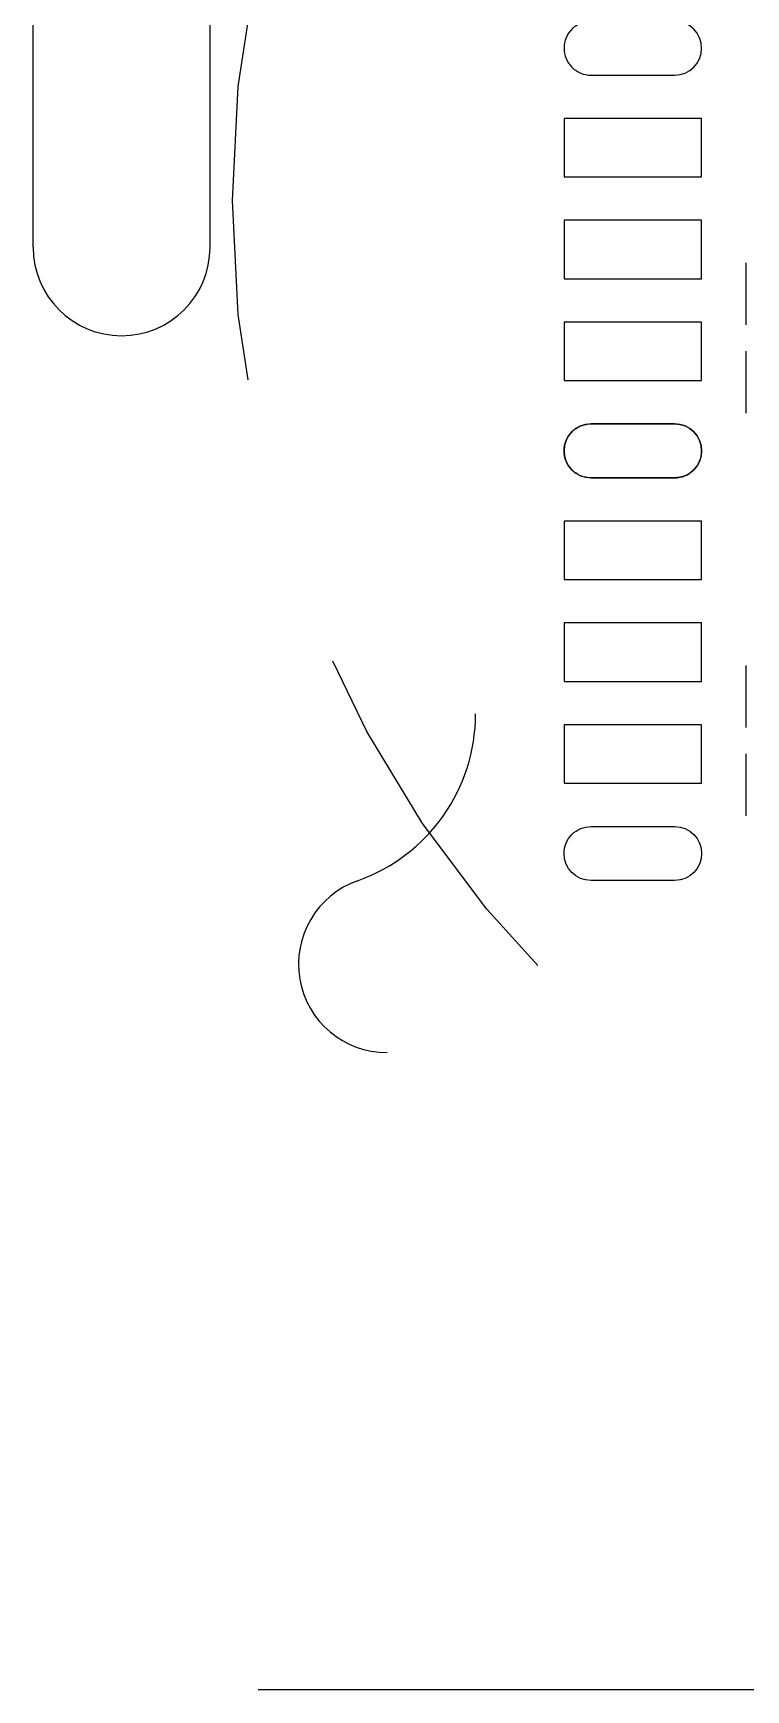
# Model space of a CAD drawing. Header units: millimetres. Extents: x -1.93 to 4.89, y -2.06 to 2.17.
# Drawn here: x -1.929 to -1.687, y -2.058 to -1.496 of the extents above; entities that cross this region are included whole.
import ezdxf

# ---------------------------------------------------------------- set-up
doc = ezdxf.new("R2010")
doc.units = ezdxf.units.MM
doc.header["$LTSCALE"] = 0.5
doc.linetypes.add('HIDDEN', pattern=[0.375, 0.25, -0.125])
doc.layers.add('1D', color=4, linetype='Continuous')
doc.layers.add('BTM', color=7, linetype='HIDDEN')

msp = doc.modelspace()

# ---------------------------------------------------------------- linework, layer by layer
for p, q in [((-1.92900000000003, -1.568987186262204), (-1.92900000000003, -1.149012813746906)), ((-1.869000000000028, -1.568987186262204), (-1.869000000000028, -1.149012813746906)), ((1.904819999994628, -2.058000000007708), (-1.852699368802631, -2.058000000007708))]:
    msp.add_line(p, q)
at = {"ltscale": 0.03}
for points in [[(-1.71149999999551, -1.492350000005983), (-1.739849999999989, -1.492350000005983, 0.4142135623730951), (-1.749000000000023, -1.501500000005989), (-1.749000000000023, -1.501500000005989, 0.4142135623730951), (-1.739849999999989, -1.510650000005981), (-1.71149999999551, -1.510650000005981, 0.4142135623730951), (-1.702349999995475, -1.501500000005989), (-1.702349999995475, -1.501500000005989, 0.4142135623730951)], [(-1.71149999999551, -1.628850000005981), (-1.739849999999989, -1.628850000005981, 0.4142135623730951), (-1.749000000000023, -1.638000000005986), (-1.749000000000023, -1.638000000005986, 0.4142135623730951), (-1.739849999999989, -1.647150000005993), (-1.71149999999551, -1.647150000005993, 0.4142135623730951), (-1.702349999995475, -1.638000000005986), (-1.702349999995475, -1.638000000005986, 0.4142135623730951)], [(-1.71149999999551, -1.647150000005993), (-1.739849999999989, -1.647150000005993, -0.4142135623730951), (-1.749000000000023, -1.638000000005916), (-1.749000000000023, -1.638000000005916, -0.4142135623730951), (-1.739849999999989, -1.628850000005981), (-1.71149999999551, -1.628850000005981, -0.4142135623730951), (-1.702349999995475, -1.638000000005916), (-1.702349999995475, -1.638000000005916, -0.4142135623730951)], [(-1.71149999999551, -1.78365000000599), (-1.739849999999989, -1.78365000000599, -0.4142135623730951), (-1.749000000000023, -1.774500000005985), (-1.749000000000023, -1.774500000005985, -0.4142135623730951), (-1.739849999999989, -1.765350000005979), (-1.71149999999551, -1.765350000005979, -0.4142135623730951), (-1.702349999995475, -1.774500000005985), (-1.702349999995475, -1.774500000005985, -0.4142135623730951)]]:
    msp.add_lwpolyline(points, format="xyb", close=True, dxfattribs=at)
for points in [[(-1.702349999997636, -1.525350000005985), (-1.748999999997636, -1.525350000005985), (-1.748999999997636, -1.545150000005989), (-1.702349999997636, -1.545150000005989)], [(-1.702349999997636, -1.559850000005979), (-1.748999999997636, -1.559850000005979), (-1.748999999997636, -1.579650000005983), (-1.702349999997636, -1.579650000005983)], [(-1.702349999997636, -1.594350000005988), (-1.748999999997636, -1.594350000005988), (-1.748999999997636, -1.614150000005992), (-1.702349999997636, -1.614150000005992)], [(-1.702349999997636, -1.661850000005983), (-1.748999999997636, -1.661850000005983), (-1.748999999997636, -1.681650000005986), (-1.702349999997636, -1.681650000005986)], [(-1.702349999997636, -1.696350000005992), (-1.748999999997636, -1.696350000005992), (-1.748999999997636, -1.716150000005981), (-1.702349999997636, -1.716150000005981)], [(-1.702349999997636, -1.730850000005985), (-1.748999999997636, -1.730850000005985), (-1.748999999997636, -1.750650000005989), (-1.702349999997636, -1.750650000005989)]]:
    msp.add_lwpolyline(points, close=True, dxfattribs=at)
at = {"color": 4, "linetype": 'HIDDEN'}
msp.add_circle((-1.483828643292325, -1.553147938176394), 0.3776292749257664, dxfattribs=at)
at = {"color": 0}
msp.add_arc((-1.89900000000017, -1.568987186262204), 0.03, 180, 0, dxfattribs=at)
at = {"layer": '1D', "color": 4}
for centre, radius, start, end in [((-1.839000000000168, -1.727147186262086), 0.06, 289.4712206345138, 0), ((-1.809000000000025, -1.812000000004502), 0.03, 109.4712206345068, 270)]:
    msp.add_arc(centre, radius, start, end, dxfattribs=at)
at = {"layer": 'BTM', "ltscale": 0.03}
for p, q in [((-1.687350000003674, -1.574250000002095), (-1.687350000003674, -1.595250000004084)), ((-1.687350000007767, -1.604250000002096), (-1.687350000007767, -1.625250000004085)), ((-1.687350000003674, -1.710750000002092), (-1.687350000003674, -1.731750000004082)), ((-1.687350000007767, -1.740750000002093), (-1.687350000007767, -1.761750000004084))]:
    msp.add_line(p, q, dxfattribs=at)

doc.saveas('drawing.dxf')
